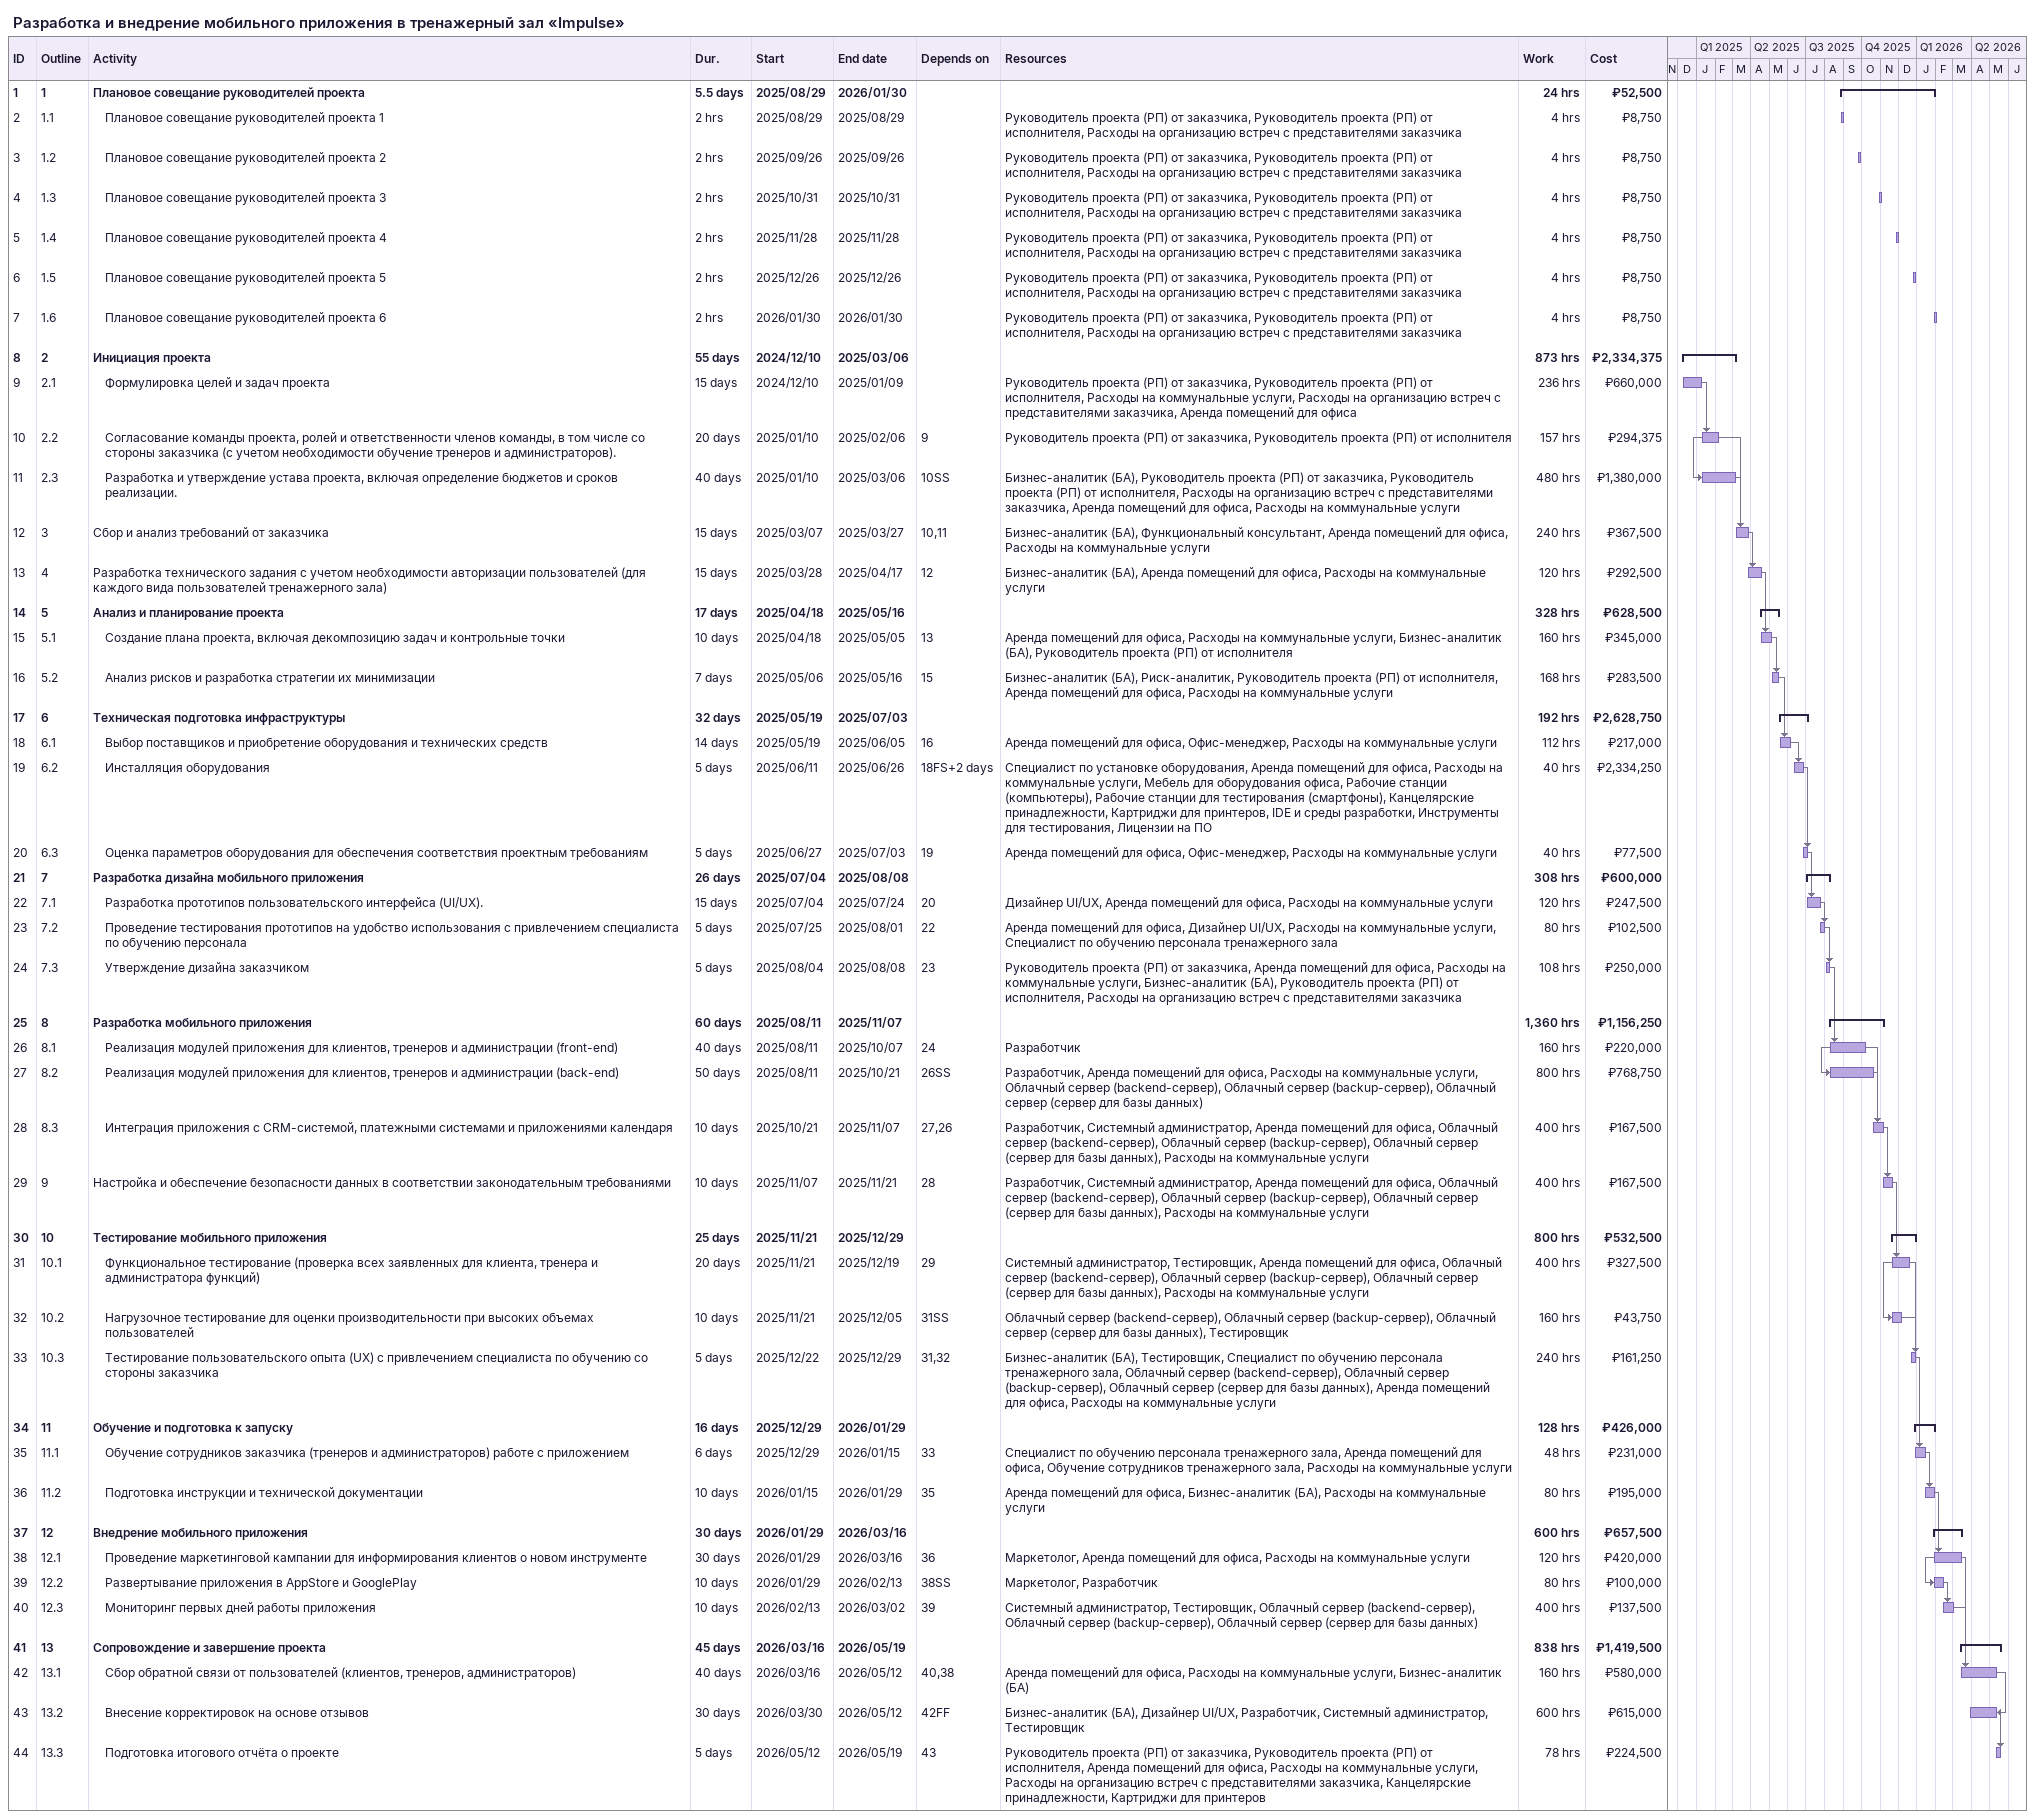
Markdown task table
Разработка и внедрение мобильного приложения в тренажерный зал «Impulse»

| ID | WBS | Task | Duration | Start | Finish | Predecessors | Resources | Work (h) | Cost (₽) |
|---|---|---|---|---|---|---|---|---|---|
| 1 | 1 | **Плановое совещание руководителей проекта** | 5.5d | 2025-08-29 | 2026-01-30 |  |  | 24 | 52500 |
| 2 | 1.1 | Плановое совещание руководителей проекта 1 | 2h | 2025-08-29 | 2025-08-29 |  | Руководитель проекта (РП) от заказчика, Руководитель проекта (РП) от исполнителя, Расходы на организацию встреч с представителями заказчика | 4 | 8750 |
| 3 | 1.2 | Плановое совещание руководителей проекта 2 | 2h | 2025-09-26 | 2025-09-26 |  | Руководитель проекта (РП) от заказчика, Руководитель проекта (РП) от исполнителя, Расходы на организацию встреч с представителями заказчика | 4 | 8750 |
| 4 | 1.3 | Плановое совещание руководителей проекта 3 | 2h | 2025-10-31 | 2025-10-31 |  | Руководитель проекта (РП) от заказчика, Руководитель проекта (РП) от исполнителя, Расходы на организацию встреч с представителями заказчика | 4 | 8750 |
| 5 | 1.4 | Плановое совещание руководителей проекта 4 | 2h | 2025-11-28 | 2025-11-28 |  | Руководитель проекта (РП) от заказчика, Руководитель проекта (РП) от исполнителя, Расходы на организацию встреч с представителями заказчика | 4 | 8750 |
| 6 | 1.5 | Плановое совещание руководителей проекта 5 | 2h | 2025-12-26 | 2025-12-26 |  | Руководитель проекта (РП) от заказчика, Руководитель проекта (РП) от исполнителя, Расходы на организацию встреч с представителями заказчика | 4 | 8750 |
| 7 | 1.6 | Плановое совещание руководителей проекта 6 | 2h | 2026-01-30 | 2026-01-30 |  | Руководитель проекта (РП) от заказчика, Руководитель проекта (РП) от исполнителя, Расходы на организацию встреч с представителями заказчика | 4 | 8750 |
| 8 | 2 | **Инициация проекта** | 55d | 2024-12-10 | 2025-03-06 |  |  | 873 | 2334375 |
| 9 | 2.1 | Формулировка целей и задач проекта | 15d | 2024-12-10 | 2025-01-09 |  | Руководитель проекта (РП) от заказчика, Руководитель проекта (РП) от исполнителя, Расходы на коммунальные услуги, Расходы на организацию встреч с представителями заказчика, Аренда помещений для офиса | 236 | 660000 |
| 10 | 2.2 | Согласование команды проекта, ролей и ответственности членов команды, в том числе со стороны заказчика (с учетом необходимости обучение тренеров и администраторов). | 20d | 2025-01-10 | 2025-02-06 | 9 | Руководитель проекта (РП) от заказчика, Руководитель проекта (РП) от исполнителя | 157 | 294375 |
| 11 | 2.3 | Разработка и утверждение устава проекта, включая определение бюджетов и сроков реализации. | 40d | 2025-01-10 | 2025-03-06 | 10SS | Бизнес-аналитик (БА), Руководитель проекта (РП) от заказчика, Руководитель проекта (РП) от исполнителя, Расходы на организацию встреч с представителями заказчика, Аренда помещений для офиса, Расходы на коммунальные услуги | 480 | 1380000 |
| 12 | 3 | Сбор и анализ требований от заказчика | 15d | 2025-03-07 | 2025-03-27 | 10, 11 | Бизнес-аналитик (БА), Функциональный консультант, Аренда помещений для офиса, Расходы на коммунальные услуги | 240 | 367500 |
| 13 | 4 | Разработка технического задания с учетом необходимости авторизации пользователей (для каждого вида пользователей тренажерного зала) | 15d | 2025-03-28 | 2025-04-17 | 12 | Бизнес-аналитик (БА), Аренда помещений для офиса, Расходы на коммунальные услуги | 120 | 292500 |
| 14 | 5 | **Анализ и планирование проекта** | 17d | 2025-04-18 | 2025-05-16 |  |  | 328 | 628500 |
| 15 | 5.1 | Создание плана проекта, включая декомпозицию задач и контрольные точки | 10d | 2025-04-18 | 2025-05-05 | 13 | Аренда помещений для офиса, Расходы на коммунальные услуги, Бизнес-аналитик (БА), Руководитель проекта (РП) от исполнителя | 160 | 345000 |
| 16 | 5.2 | Анализ рисков и разработка стратегии их минимизации | 7d | 2025-05-06 | 2025-05-16 | 15 | Бизнес-аналитик (БА), Риск-аналитик, Руководитель проекта (РП) от исполнителя, Аренда помещений для офиса, Расходы на коммунальные услуги | 168 | 283500 |
| 17 | 6 | **Техническая подготовка инфраструктуры** | 32d | 2025-05-19 | 2025-07-03 |  |  | 192 | 2628750 |
| 18 | 6.1 | Выбор поставщиков и приобретение оборудования и технических средств | 14d | 2025-05-19 | 2025-06-05 | 16 | Аренда помещений для офиса, Офис-менеджер, Расходы на коммунальные услуги | 112 | 217000 |
| 19 | 6.2 | Инсталляция оборудования | 5d | 2025-06-11 | 2025-06-26 | 18FS+2d | Специалист по установке оборудования, Аренда помещений для офиса, Расходы на коммунальные услуги, Мебель для оборудования офиса, Рабочие станции (компьютеры), Рабочие станции для тестирования (смартфоны), Канцелярские принадлежности, Картриджи для принтеров, IDE и среды разработки, Инструменты для тестирования, Лицензии на ПО | 40 | 2334250 |
| 20 | 6.3 | Оценка параметров оборудования для обеспечения соответствия проектным требованиям | 5d | 2025-06-27 | 2025-07-03 | 19 | Аренда помещений для офиса, Офис-менеджер, Расходы на коммунальные услуги | 40 | 77500 |
| 21 | 7 | **Разработка дизайна мобильного приложения** | 26d | 2025-07-04 | 2025-08-08 |  |  | 308 | 600000 |
| 22 | 7.1 | Разработка прототипов пользовательского интерфейса (UI/UX). | 15d | 2025-07-04 | 2025-07-24 | 20 | Дизайнер UI/UX, Аренда помещений для офиса, Расходы на коммунальные услуги | 120 | 247500 |
| 23 | 7.2 | Проведение тестирования прототипов на удобство использования с привлечением специалиста по обучению персонала | 5d | 2025-07-25 | 2025-08-01 | 22 | Аренда помещений для офиса, Дизайнер UI/UX, Расходы на коммунальные услуги, Специалист по обучению персонала тренажерного зала | 80 | 102500 |
| 24 | 7.3 | Утверждение дизайна заказчиком | 5d | 2025-08-04 | 2025-08-08 | 23 | Руководитель проекта (РП) от заказчика, Аренда помещений для офиса, Расходы на коммунальные услуги, Бизнес-аналитик (БА), Руководитель проекта (РП) от исполнителя, Расходы на организацию встреч с представителями заказчика | 108 | 250000 |
| 25 | 8 | **Разработка мобильного приложения** | 60d | 2025-08-11 | 2025-11-07 |  |  | 1360 | 1156250 |
| 26 | 8.1 | Реализация модулей приложения для клиентов, тренеров и администрации (front-end) | 40d | 2025-08-11 | 2025-10-07 | 24 | Разработчик | 160 | 220000 |
| 27 | 8.2 | Реализация модулей приложения для клиентов, тренеров и администрации (back-end) | 50d | 2025-08-11 | 2025-10-21 | 26SS | Разработчик, Аренда помещений для офиса, Расходы на коммунальные услуги, Облачный сервер (backend-сервер), Облачный сервер (backup-сервер), Облачный сервер (сервер для базы данных) | 800 | 768750 |
| 28 | 8.3 | Интеграция приложения с CRM-системой, платежными системами и приложениями календаря | 10d | 2025-10-21 | 2025-11-07 | 27, 26 | Разработчик, Системный администратор, Аренда помещений для офиса, Облачный сервер (backend-сервер), Облачный сервер (backup-сервер), Облачный сервер (сервер для базы данных), Расходы на коммунальные услуги | 400 | 167500 |
| 29 | 9 | Настройка и обеспечение безопасности данных в соответствии законодательным требованиями | 10d | 2025-11-07 | 2025-11-21 | 28 | Разработчик, Системный администратор, Аренда помещений для офиса, Облачный сервер (backend-сервер), Облачный сервер (backup-сервер), Облачный сервер (сервер для базы данных), Расходы на коммунальные услуги | 400 | 167500 |
| 30 | 10 | **Тестирование мобильного приложения** | 25d | 2025-11-21 | 2025-12-29 |  |  | 800 | 532500 |
| 31 | 10.1 | Функциональное тестирование (проверка всех заявленных для клиента, тренера и администратора функций) | 20d | 2025-11-21 | 2025-12-19 | 29 | Системный администратор, Тестировщик, Аренда помещений для офиса, Облачный сервер (backend-сервер), Облачный сервер (backup-сервер), Облачный сервер (сервер для базы данных), Расходы на коммунальные услуги | 400 | 327500 |
| 32 | 10.2 | Нагрузочное тестирование для оценки производительности при высоких объемах пользователей | 10d | 2025-11-21 | 2025-12-05 | 31SS | Облачный сервер (backend-сервер), Облачный сервер (backup-сервер), Облачный сервер (сервер для базы данных), Тестировщик | 160 | 43750 |
| 33 | 10.3 | Тестирование пользовательского опыта (UX) с привлечением специалиста по обучению со стороны заказчика | 5d | 2025-12-22 | 2025-12-29 | 31, 32 | Бизнес-аналитик (БА), Тестировщик, Специалист по обучению персонала тренажерного зала, Облачный сервер (backend-сервер), Облачный сервер (backup-сервер), Облачный сервер (сервер для базы данных), Аренда помещений для офиса, Расходы на коммунальные услуги | 240 | 161250 |
| 34 | 11 | **Обучение и подготовка к запуску** | 16d | 2025-12-29 | 2026-01-29 |  |  | 128 | 426000 |
| 35 | 11.1 | Обучение сотрудников заказчика (тренеров и администраторов) работе с приложением | 6d | 2025-12-29 | 2026-01-15 | 33 | Специалист по обучению персонала тренажерного зала, Аренда помещений для офиса, Обучение сотрудников тренажерного зала, Расходы на коммунальные услуги | 48 | 231000 |
| 36 | 11.2 | Подготовка инструкции и технической документации | 10d | 2026-01-15 | 2026-01-29 | 35 | Аренда помещений для офиса, Бизнес-аналитик (БА), Расходы на коммунальные услуги | 80 | 195000 |
| 37 | 12 | **Внедрение мобильного приложения** | 30d | 2026-01-29 | 2026-03-16 |  |  | 600 | 657500 |
| 38 | 12.1 | Проведение маркетинговой кампании для информирования клиентов о новом инструменте | 30d | 2026-01-29 | 2026-03-16 | 36 | Маркетолог, Аренда помещений для офиса, Расходы на коммунальные услуги | 120 | 420000 |
| 39 | 12.2 | Развертывание приложения в AppStore и GooglePlay | 10d | 2026-01-29 | 2026-02-13 | 38SS | Маркетолог, Разработчик | 80 | 100000 |
| 40 | 12.3 | Мониторинг первых дней работы приложения | 10d | 2026-02-13 | 2026-03-02 | 39 | Системный администратор, Тестировщик, Облачный сервер (backend-сервер), Облачный сервер (backup-сервер), Облачный сервер (сервер для базы данных) | 400 | 137500 |
| 41 | 13 | **Сопровождение и завершение проекта** | 45d | 2026-03-16 | 2026-05-19 |  |  | 838 | 1419500 |
| 42 | 13.1 | Сбор обратной связи от пользователей (клиентов, тренеров, администраторов) | 40d | 2026-03-16 | 2026-05-12 | 40, 38 | Аренда помещений для офиса, Расходы на коммунальные услуги, Бизнес-аналитик (БА) | 160 | 580000 |
| 43 | 13.2 | Внесение корректировок на основе отзывов | 30d | 2026-03-30 | 2026-05-12 | 42FF | Бизнес-аналитик (БА), Дизайнер UI/UX, Разработчик, Системный администратор, Тестировщик | 600 | 615000 |
| 44 | 13.3 | Подготовка итогового отчёта о проекте | 5d | 2026-05-12 | 2026-05-19 | 43 | Руководитель проекта (РП) от заказчика, Руководитель проекта (РП) от исполнителя, Аренда помещений для офиса, Расходы на коммунальные услуги, Расходы на организацию встреч с представителями заказчика, Канцелярские принадлежности, Картриджи для принтеров | 78 | 224500 |
